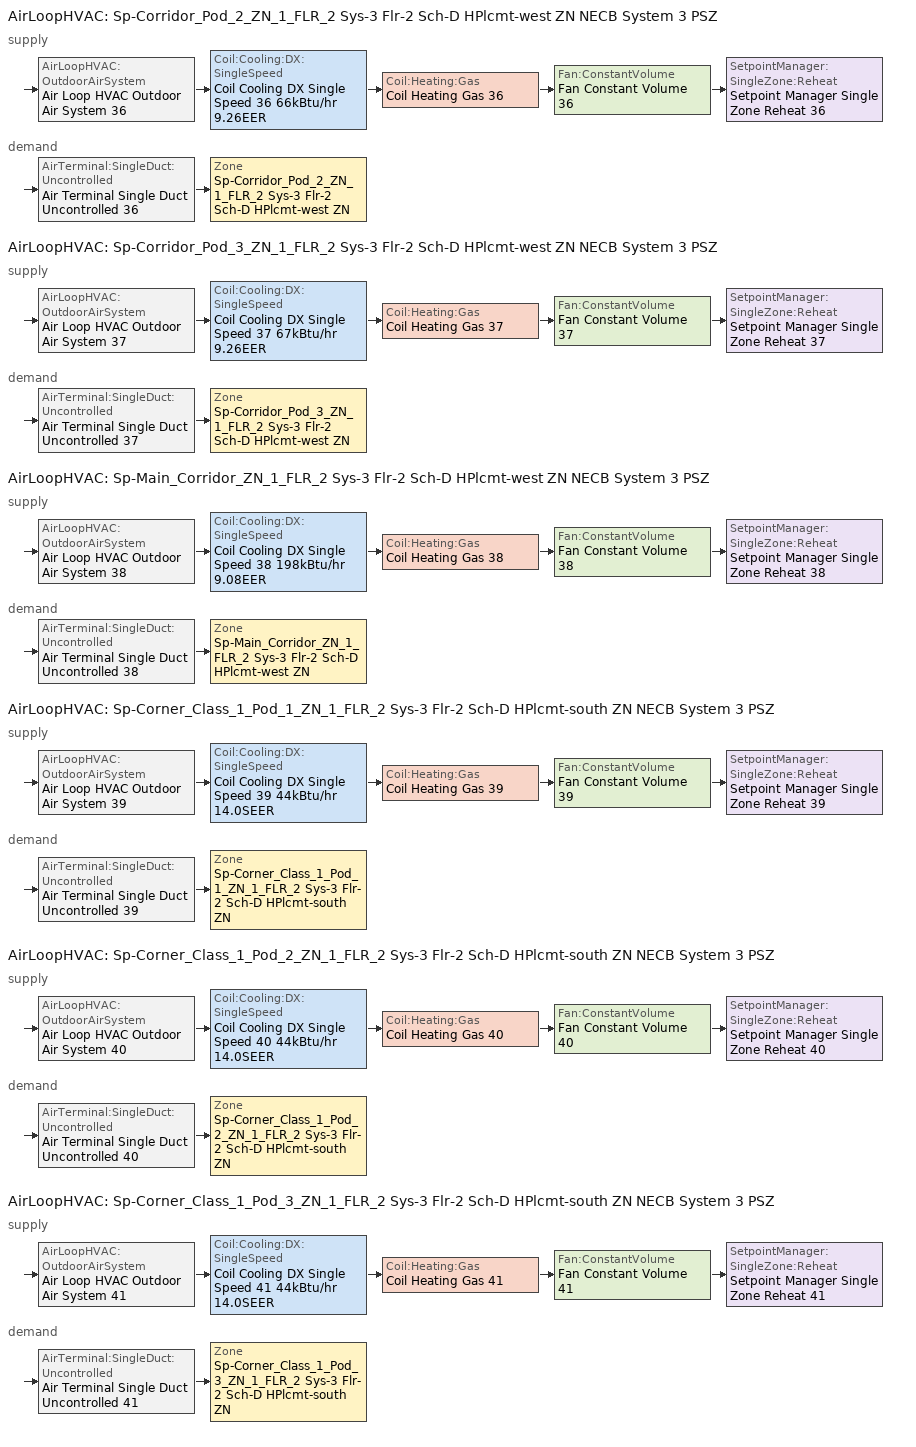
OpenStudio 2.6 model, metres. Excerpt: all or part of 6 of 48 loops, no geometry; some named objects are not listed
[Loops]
AirLoopHVAC 'Sp-Corridor_Pod_2_ZN_1_FLR_2 Sys-3 Flr-2 Sch-D HPlcmt-west ZN NECB System 3 PSZ'
 supply: AirLoopHVAC:OutdoorAirSystem 'Air Loop HVAC Outdoor Air System 36' > Coil:Cooling:DX:SingleSpeed 'Coil Cooling DX Single Speed 36 66kBtu/hr 9.26EER' > Coil:Heating:Gas 'Coil Heating Gas 36' > Fan:ConstantVolume 'Fan Constant Volume 36' > SetpointManager:SingleZone:Reheat 'Setpoint Manager Single Zone Reheat 36'
 demand: AirTerminal:SingleDuct:Uncontrolled 'Air Terminal Single Duct Uncontrolled 36' > Zone 'Sp-Corridor_Pod_2_ZN_1_FLR_2 Sys-3 Flr-2 Sch-D HPlcmt-west ZN'
AirLoopHVAC 'Sp-Corridor_Pod_3_ZN_1_FLR_2 Sys-3 Flr-2 Sch-D HPlcmt-west ZN NECB System 3 PSZ'
 supply: AirLoopHVAC:OutdoorAirSystem 'Air Loop HVAC Outdoor Air System 37' > Coil:Cooling:DX:SingleSpeed 'Coil Cooling DX Single Speed 37 67kBtu/hr 9.26EER' > Coil:Heating:Gas 'Coil Heating Gas 37' > Fan:ConstantVolume 'Fan Constant Volume 37' > SetpointManager:SingleZone:Reheat 'Setpoint Manager Single Zone Reheat 37'
 demand: AirTerminal:SingleDuct:Uncontrolled 'Air Terminal Single Duct Uncontrolled 37' > Zone 'Sp-Corridor_Pod_3_ZN_1_FLR_2 Sys-3 Flr-2 Sch-D HPlcmt-west ZN'
AirLoopHVAC 'Sp-Main_Corridor_ZN_1_FLR_2 Sys-3 Flr-2 Sch-D HPlcmt-west ZN NECB System 3 PSZ'
 supply: AirLoopHVAC:OutdoorAirSystem 'Air Loop HVAC Outdoor Air System 38' > Coil:Cooling:DX:SingleSpeed 'Coil Cooling DX Single Speed 38 198kBtu/hr 9.08EER' > Coil:Heating:Gas 'Coil Heating Gas 38' > Fan:ConstantVolume 'Fan Constant Volume 38' > SetpointManager:SingleZone:Reheat 'Setpoint Manager Single Zone Reheat 38'
 demand: AirTerminal:SingleDuct:Uncontrolled 'Air Terminal Single Duct Uncontrolled 38' > Zone 'Sp-Main_Corridor_ZN_1_FLR_2 Sys-3 Flr-2 Sch-D HPlcmt-west ZN'
AirLoopHVAC 'Sp-Corner_Class_1_Pod_1_ZN_1_FLR_2 Sys-3 Flr-2 Sch-D HPlcmt-south ZN NECB System 3 PSZ'
 supply: AirLoopHVAC:OutdoorAirSystem 'Air Loop HVAC Outdoor Air System 39' > Coil:Cooling:DX:SingleSpeed 'Coil Cooling DX Single Speed 39 44kBtu/hr 14.0SEER' > Coil:Heating:Gas 'Coil Heating Gas 39' > Fan:ConstantVolume 'Fan Constant Volume 39' > SetpointManager:SingleZone:Reheat 'Setpoint Manager Single Zone Reheat 39'
 demand: AirTerminal:SingleDuct:Uncontrolled 'Air Terminal Single Duct Uncontrolled 39' > Zone 'Sp-Corner_Class_1_Pod_1_ZN_1_FLR_2 Sys-3 Flr-2 Sch-D HPlcmt-south ZN'
AirLoopHVAC 'Sp-Corner_Class_1_Pod_2_ZN_1_FLR_2 Sys-3 Flr-2 Sch-D HPlcmt-south ZN NECB System 3 PSZ'
 supply: AirLoopHVAC:OutdoorAirSystem 'Air Loop HVAC Outdoor Air System 40' > Coil:Cooling:DX:SingleSpeed 'Coil Cooling DX Single Speed 40 44kBtu/hr 14.0SEER' > Coil:Heating:Gas 'Coil Heating Gas 40' > Fan:ConstantVolume 'Fan Constant Volume 40' > SetpointManager:SingleZone:Reheat 'Setpoint Manager Single Zone Reheat 40'
 demand: AirTerminal:SingleDuct:Uncontrolled 'Air Terminal Single Duct Uncontrolled 40' > Zone 'Sp-Corner_Class_1_Pod_2_ZN_1_FLR_2 Sys-3 Flr-2 Sch-D HPlcmt-south ZN'
AirLoopHVAC 'Sp-Corner_Class_1_Pod_3_ZN_1_FLR_2 Sys-3 Flr-2 Sch-D HPlcmt-south ZN NECB System 3 PSZ'
 supply: AirLoopHVAC:OutdoorAirSystem 'Air Loop HVAC Outdoor Air System 41' > Coil:Cooling:DX:SingleSpeed 'Coil Cooling DX Single Speed 41 44kBtu/hr 14.0SEER' > Coil:Heating:Gas 'Coil Heating Gas 41' > Fan:ConstantVolume 'Fan Constant Volume 41' > SetpointManager:SingleZone:Reheat 'Setpoint Manager Single Zone Reheat 41'
 demand: AirTerminal:SingleDuct:Uncontrolled 'Air Terminal Single Duct Uncontrolled 41' > Zone 'Sp-Corner_Class_1_Pod_3_ZN_1_FLR_2 Sys-3 Flr-2 Sch-D HPlcmt-south ZN'
[Sizing:Zone] Zone Cooling Design Supply Air Temperature Input Method=SupplyAirTemperature; Zone Cooling Design Supply Air Temperature {C}=13; Zone Cooling Design Supply Air Temperature Difference {deltaC}=11.11; Zone Heating Design Supply Air Temperature Input Method=SupplyAirTemperature; Zone Heating Design Supply Air Temperature {C}=43; Zone Heating Design Supply Air Temperature Difference {deltaC}=11.11; Zone Cooling Design Supply Air Humidity Ratio {kg-H2O/kg-air}=0.0085; Zone Heating Design Supply Air Humidity Ratio {kg-H2O/kg-air}=0.008; Zone Heating Sizing Factor=1.3; Zone Cooling Sizing Factor=1.1; Cooling Design Air Flow Method=DesignDay; Heating Design Air Flow Method=DesignDay; Account for Dedicated Outdoor Air System=No; Dedicated Outdoor Air System Control Strategy=NeutralSupplyAir; Dedicated Outdoor Air Low Setpoint Temperature for Design {C}=autosize; Dedicated Outdoor Air High Setpoint Temperature for Design {C}=autosize
Sp-Corridor_Pod_2_ZN_1_FLR_2 Sys-3 Flr-2 Sch-D HPlcmt-west ZN; Sp-Corridor_Pod_3_ZN_1_FLR_2 Sys-3 Flr-2 Sch-D HPlcmt-west ZN; Sp-Main_Corridor_ZN_1_FLR_2 Sys-3 Flr-2 Sch-D HPlcmt-west ZN; Sp-Corner_Class_1_Pod_1_ZN_1_FLR_2 Sys-3 Flr-2 Sch-D HPlcmt-south ZN; Sp-Corner_Class_1_Pod_2_ZN_1_FLR_2 Sys-3 Flr-2 Sch-D HPlcmt-south ZN; Sp-Corner_Class_1_Pod_3_ZN_1_FLR_2 Sys-3 Flr-2 Sch-D HPlcmt-south ZN
[Zone equipment]
Sp-Corridor_Pod_2_ZN_1_FLR_2 Sys-3 Flr-2 Sch-D HPlcmt-west ZN: Air Terminal Single Duct Uncontrolled 36, Zone HVAC Baseboard Convective Water 36
Sp-Corridor_Pod_3_ZN_1_FLR_2 Sys-3 Flr-2 Sch-D HPlcmt-west ZN: Air Terminal Single Duct Uncontrolled 37, Zone HVAC Baseboard Convective Water 37
Sp-Main_Corridor_ZN_1_FLR_2 Sys-3 Flr-2 Sch-D HPlcmt-west ZN: Air Terminal Single Duct Uncontrolled 38, Zone HVAC Baseboard Convective Water 38
Sp-Corner_Class_1_Pod_1_ZN_1_FLR_2 Sys-3 Flr-2 Sch-D HPlcmt-south ZN: Air Terminal Single Duct Uncontrolled 39, Zone HVAC Baseboard Convective Water 39
Sp-Corner_Class_1_Pod_2_ZN_1_FLR_2 Sys-3 Flr-2 Sch-D HPlcmt-south ZN: Air Terminal Single Duct Uncontrolled 40, Zone HVAC Baseboard Convective Water 40
Sp-Corner_Class_1_Pod_3_ZN_1_FLR_2 Sys-3 Flr-2 Sch-D HPlcmt-south ZN: Air Terminal Single Duct Uncontrolled 41, Zone HVAC Baseboard Convective Water 41
[AirLoopHVAC] Design Supply Air Flow Rate {m3/s}=AutoSize
Name | Availability Schedule
Sp-Corridor_Pod_2_ZN_1_FLR_2 Sys-3 Flr-2 Sch-D HPlcmt-west ZN NECB System 3 PSZ | Sp-Corridor_Pod_2_ZN_1_FLR_2 Sys-3 Flr-2 Sch-D HPlcmt-west ZN NECB System 3 PSZ Occ Sch
Sp-Corridor_Pod_3_ZN_1_FLR_2 Sys-3 Flr-2 Sch-D HPlcmt-west ZN NECB System 3 PSZ | Sp-Corridor_Pod_3_ZN_1_FLR_2 Sys-3 Flr-2 Sch-D HPlcmt-west ZN NECB System 3 PSZ Occ Sch
Sp-Main_Corridor_ZN_1_FLR_2 Sys-3 Flr-2 Sch-D HPlcmt-west ZN NECB System 3 PSZ | Sp-Main_Corridor_ZN_1_FLR_2 Sys-3 Flr-2 Sch-D HPlcmt-west ZN NECB System 3 PSZ Occ Sch
Sp-Corner_Class_1_Pod_1_ZN_1_FLR_2 Sys-3 Flr-2 Sch-D HPlcmt-south ZN NECB System 3 PSZ | Sp-Corner_Class_1_Pod_1_ZN_1_FLR_2 Sys-3 Flr-2 Sch-D HPlcmt-south ZN NECB System 3 PSZ Occ Sch
Sp-Corner_Class_1_Pod_2_ZN_1_FLR_2 Sys-3 Flr-2 Sch-D HPlcmt-south ZN NECB System 3 PSZ | Sp-Corner_Class_1_Pod_2_ZN_1_FLR_2 Sys-3 Flr-2 Sch-D HPlcmt-south ZN NECB System 3 PSZ Occ Sch
Sp-Corner_Class_1_Pod_3_ZN_1_FLR_2 Sys-3 Flr-2 Sch-D HPlcmt-south ZN NECB System 3 PSZ | Sp-Corner_Class_1_Pod_3_ZN_1_FLR_2 Sys-3 Flr-2 Sch-D HPlcmt-south ZN NECB System 3 PSZ Occ Sch
[Sizing:System] Type of Load to Size On=Sensible; Design Outdoor Air Flow Rate {m3/s}=Autosize; Minimum System Air Flow Ratio=1; Preheat Design Temperature {C}=7; Preheat Design Humidity Ratio {kg-H2O/kg-Air}=0.008; Precool Design Temperature {C}=13; Precool Design Humidity Ratio {kg-H2O/kg-Air}=0.008; Central Cooling Design Supply Air Temperature {C}=13; Central Heating Design Supply Air Temperature {C}=43; Sizing Option=NonCoincident; 100% Outdoor Air in Cooling=No; 100% Outdoor Air in Heating=No; Central Cooling Design Supply Air Humidity Ratio {kg-H2O/kg-Air}=0.0085; Central Heating Design Supply Air Humidity Ratio {kg-H2O/kg-Air}=0.008; Cooling Design Air Flow Method=DesignDay; Cooling Design Air Flow Rate {m3/s}=0; Heating Design Air Flow Method=DesignDay; Heating Design Air Flow Rate {m3/s}=0; System Outdoor Air Method=ZoneSum; Zone Maximum Outdoor Air Fraction=1; Cooling Supply Air Flow Rate Per Floor Area {m3/s-m2}=0.00996765; Cooling Fraction of Autosized Cooling Supply Air Flow Rate=1; Cooling Supply Air Flow Rate Per Unit Cooling Capacity {m3/s-W}=3.94755e-05; Heating Supply Air Flow Rate Per Floor Area {m3/s-m2}=0.00996765; Heating Fraction of Autosized Heating Supply Air Flow Rate=1; Heating Fraction of Autosized Cooling Supply Air Flow Rate=1; Heating Supply Air Flow Rate Per Unit Heating Capacity {m3/s-W}=3.15882e-05; Cooling Design Capacity Method=CoolingDesignCapacity; Cooling Design Capacity {W}=autosize; Cooling Design Capacity Per Floor Area {W/m2}=234.7; Fraction of Autosized Cooling Design Capacity=1; Heating Design Capacity Method=HeatingDesignCapacity; Heating Design Capacity {W}=autosize; Heating Design Capacity Per Floor Area {W/m2}=157; Fraction of Autosized Heating Design Capacity=1; Central Cooling Capacity Control Method=OnOff
Sp-Corridor_Pod_2_ZN_1_FLR_2 Sys-3 Flr-2 Sch-D HPlcmt-west ZN NECB System 3 PSZ; Sp-Corridor_Pod_3_ZN_1_FLR_2 Sys-3 Flr-2 Sch-D HPlcmt-west ZN NECB System 3 PSZ; Sp-Main_Corridor_ZN_1_FLR_2 Sys-3 Flr-2 Sch-D HPlcmt-west ZN NECB System 3 PSZ; Sp-Corner_Class_1_Pod_1_ZN_1_FLR_2 Sys-3 Flr-2 Sch-D HPlcmt-south ZN NECB System 3 PSZ; Sp-Corner_Class_1_Pod_2_ZN_1_FLR_2 Sys-3 Flr-2 Sch-D HPlcmt-south ZN NECB System 3 PSZ; Sp-Corner_Class_1_Pod_3_ZN_1_FLR_2 Sys-3 Flr-2 Sch-D HPlcmt-south ZN NECB System 3 PSZ
[Fan:ConstantVolume] Availability Schedule=Always On Discrete; Fan Efficiency=0.39975; Pressure Rise {Pa}=640; Maximum Flow Rate {m3/s}=AutoSize; Motor Efficiency=0.615
Fan Constant Volume 36; Fan Constant Volume 37; Fan Constant Volume 38; Fan Constant Volume 39; Fan Constant Volume 40; Fan Constant Volume 41
[Coil:Heating:Gas] Availability Schedule=Always On Discrete; Nominal Capacity {W}=AutoSize; Parasitic Electric Load {W}=0; Part Load Fraction Correlation Curve=FURNACE-EFFPLR-NECB2011; Parasitic Gas Load {W}=0
Name | Gas Burner Efficiency
Coil Heating Gas 36; Coil Heating Gas 37; Coil Heating Gas 39; Coil Heating Gas 40; Coil Heating Gas 41 | 0.924
Coil Heating Gas 38 | 0.81
[Coil:Cooling:DX:SingleSpeed] Availability Schedule=Always On Discrete; Rated Total Cooling Capacity {W}=autosize; Rated Sensible Heat Ratio=autosize; Rated Air Flow Rate {m3/s}=autosize; Rated Evaporator Fan Power Per Volume Flow Rate {W/(m3/s)}=773.3; Total Cooling Capacity Function of Temperature Curve=DXCOOL-NECB2011-REF-CAPFT; Total Cooling Capacity Function of Flow Fraction Curve=DXCOOL-NECB2011-REF-CAPFFLOW; Energy Input Ratio Function of Temperature Curve=DXCOOL-NECB2011-REF-COOLEIRFT; Energy Input Ratio Function of Flow Fraction Curve=DXCOOL-NECB2011-REF-COOLEIRFFLOW; Part Load Fraction Correlation Curve=DXCOOL-NECB2011-REF-COOLPLFFPLR; Condenser Type=AirCooled; Evaporative Condenser Effectiveness=0; Evaporative Condenser Air Flow Rate {m3/s}=Autosize; Evaporative Condenser Pump Rated Power Consumption {W}=Autosize; Crankcase Heater Capacity {W}=0; Maximum Outdoor Dry-Bulb Temperature for Crankcase Heater Operation {C}=0; Basin Heater Capacity {W/K}=0; Basin Heater Setpoint Temperature {C}=10
Name | Rated COP {W/W}
Coil Cooling DX Single Speed 36 66kBtu/hr 9.26EER | 3.17807
Coil Cooling DX Single Speed 37 67kBtu/hr 9.26EER | 3.17838
Coil Cooling DX Single Speed 38 198kBtu/hr 9.08EER | 3.20964
Coil Cooling DX Single Speed 39 44kBtu/hr 14.0SEER; Coil Cooling DX Single Speed 40 44kBtu/hr 14.0SEER; Coil Cooling DX Single Speed 41 44kBtu/hr 14.0SEER | 3.8248
[Controller:OutdoorAir] Minimum Outdoor Air Flow Rate {m3/s}=autosize; Maximum Outdoor Air Flow Rate {m3/s}=Autosize; Economizer Control Action Type=ModulateFlow; Lockout Type=NoLockout; Minimum Limit Type=FixedMinimum; High Humidity Control=No; Heat Recovery Bypass Control Type=BypassWhenWithinEconomizerLimits
Name | Economizer Control Type | Economizer Maximum Limit Dry-Bulb Temperature {C} | Economizer Maximum Limit Enthalpy {J/kg} | Economizer Minimum Limit Dry-Bulb Temperature {C} | Minimum Outdoor Air Schedule | Controller Mechanical Ventilation
Controller Outdoor Air 36 | NoEconomizer | 28 | 64000 | -100 | Sp-Corridor_Pod_2_ZN_1_FLR_2 Sys-3 Flr-2 Sch-D HPlcmt-west ZN NECB System 3 PSZ Occ Sch | Controller Mechanical Ventilation 36
Controller Outdoor Air 37 | NoEconomizer | 28 | 64000 | -100 | Sp-Corridor_Pod_3_ZN_1_FLR_2 Sys-3 Flr-2 Sch-D HPlcmt-west ZN NECB System 3 PSZ Occ Sch | Controller Mechanical Ventilation 37
Controller Outdoor Air 38 | DifferentialEnthalpy |  |  |  | Sp-Main_Corridor_ZN_1_FLR_2 Sys-3 Flr-2 Sch-D HPlcmt-west ZN NECB System 3 PSZ Occ Sch | Controller Mechanical Ventilation 38
Controller Outdoor Air 39 | NoEconomizer | 28 | 64000 | -100 | Sp-Corner_Class_1_Pod_1_ZN_1_FLR_2 Sys-3 Flr-2 Sch-D HPlcmt-south ZN NECB System 3 PSZ Occ Sch | Controller Mechanical Ventilation 39
Controller Outdoor Air 40 | NoEconomizer | 28 | 64000 | -100 | Sp-Corner_Class_1_Pod_2_ZN_1_FLR_2 Sys-3 Flr-2 Sch-D HPlcmt-south ZN NECB System 3 PSZ Occ Sch | Controller Mechanical Ventilation 40
Controller Outdoor Air 41 | NoEconomizer | 28 | 64000 | -100 | Sp-Corner_Class_1_Pod_3_ZN_1_FLR_2 Sys-3 Flr-2 Sch-D HPlcmt-south ZN NECB System 3 PSZ Occ Sch | Controller Mechanical Ventilation 41
[Controller:MechanicalVentilation] Availability Schedule=Always On Discrete; System Outdoor Air Method=ZoneSum
Controller Mechanical Ventilation 36; Controller Mechanical Ventilation 37; Controller Mechanical Ventilation 38; Controller Mechanical Ventilation 39; Controller Mechanical Ventilation 40; Controller Mechanical Ventilation 41
[AirLoopHVAC:OutdoorAirSystem]
Name | Controller
Air Loop HVAC Outdoor Air System 36 | Controller Outdoor Air 36
Air Loop HVAC Outdoor Air System 37 | Controller Outdoor Air 37
Air Loop HVAC Outdoor Air System 38 | Controller Outdoor Air 38
Air Loop HVAC Outdoor Air System 39 | Controller Outdoor Air 39
Air Loop HVAC Outdoor Air System 40 | Controller Outdoor Air 40
Air Loop HVAC Outdoor Air System 41 | Controller Outdoor Air 41
[SetpointManager:SingleZone:Reheat] Minimum Supply Air Temperature {C}=13; Maximum Supply Air Temperature {C}=43
Name | Control Zone
Setpoint Manager Single Zone Reheat 36 | Sp-Corridor_Pod_2_ZN_1_FLR_2 Sys-3 Flr-2 Sch-D HPlcmt-west ZN
Setpoint Manager Single Zone Reheat 37 | Sp-Corridor_Pod_3_ZN_1_FLR_2 Sys-3 Flr-2 Sch-D HPlcmt-west ZN
Setpoint Manager Single Zone Reheat 38 | Sp-Main_Corridor_ZN_1_FLR_2 Sys-3 Flr-2 Sch-D HPlcmt-west ZN
Setpoint Manager Single Zone Reheat 39 | Sp-Corner_Class_1_Pod_1_ZN_1_FLR_2 Sys-3 Flr-2 Sch-D HPlcmt-south ZN
Setpoint Manager Single Zone Reheat 40 | Sp-Corner_Class_1_Pod_2_ZN_1_FLR_2 Sys-3 Flr-2 Sch-D HPlcmt-south ZN
Setpoint Manager Single Zone Reheat 41 | Sp-Corner_Class_1_Pod_3_ZN_1_FLR_2 Sys-3 Flr-2 Sch-D HPlcmt-south ZN
[AirTerminal:SingleDuct:Uncontrolled] Availability Schedule=Always On Discrete; Maximum Air Flow Rate {m3/s}=AutoSize
Air Terminal Single Duct Uncontrolled 36; Air Terminal Single Duct Uncontrolled 37; Air Terminal Single Duct Uncontrolled 38; Air Terminal Single Duct Uncontrolled 39; Air Terminal Single Duct Uncontrolled 40; Air Terminal Single Duct Uncontrolled 41
[Schedule:Ruleset]
Name | Default Day Schedule | Summer Design Day Schedule | Winter Design Day Schedule
Sp-Corner_Class_1_Pod_1_ZN_1_FLR_2 Sys-3 Flr-2 Sch-D HPlcmt-south ZN NECB System 3 PSZ Occ Sch | Sp-Corner_Class_1_Pod_1_ZN_1_FLR_2 Sys-3 Flr-2 Sch-D HPlcmt-south ZN NECB System 3 PSZ Occ Sch Default | Sp-Corner_Class_1_Pod_1_ZN_1_FLR_2 Sys-3 Flr-2 Sch-D HPlcmt-south ZN NECB System 3 PSZ Occ Sch Summer Design Day | Sp-Corner_Class_1_Pod_1_ZN_1_FLR_2 Sys-3 Flr-2 Sch-D HPlcmt-south ZN NECB System 3 PSZ Occ Sch Winter Design Day
Sp-Corner_Class_1_Pod_2_ZN_1_FLR_2 Sys-3 Flr-2 Sch-D HPlcmt-south ZN NECB System 3 PSZ Occ Sch | Sp-Corner_Class_1_Pod_2_ZN_1_FLR_2 Sys-3 Flr-2 Sch-D HPlcmt-south ZN NECB System 3 PSZ Occ Sch Default | Sp-Corner_Class_1_Pod_2_ZN_1_FLR_2 Sys-3 Flr-2 Sch-D HPlcmt-south ZN NECB System 3 PSZ Occ Sch Summer Design Day | Sp-Corner_Class_1_Pod_2_ZN_1_FLR_2 Sys-3 Flr-2 Sch-D HPlcmt-south ZN NECB System 3 PSZ Occ Sch Winter Design Day
Sp-Corner_Class_1_Pod_3_ZN_1_FLR_2 Sys-3 Flr-2 Sch-D HPlcmt-south ZN NECB System 3 PSZ Occ Sch | Sp-Corner_Class_1_Pod_3_ZN_1_FLR_2 Sys-3 Flr-2 Sch-D HPlcmt-south ZN NECB System 3 PSZ Occ Sch Default | Sp-Corner_Class_1_Pod_3_ZN_1_FLR_2 Sys-3 Flr-2 Sch-D HPlcmt-south ZN NECB System 3 PSZ Occ Sch Summer Design Day | Sp-Corner_Class_1_Pod_3_ZN_1_FLR_2 Sys-3 Flr-2 Sch-D HPlcmt-south ZN NECB System 3 PSZ Occ Sch Winter Design Day
Sp-Corridor_Pod_2_ZN_1_FLR_2 Sys-3 Flr-2 Sch-D HPlcmt-west ZN NECB System 3 PSZ Occ Sch | Sp-Corridor_Pod_2_ZN_1_FLR_2 Sys-3 Flr-2 Sch-D HPlcmt-west ZN NECB System 3 PSZ Occ Sch Default | Sp-Corridor_Pod_2_ZN_1_FLR_2 Sys-3 Flr-2 Sch-D HPlcmt-west ZN NECB System 3 PSZ Occ Sch Summer Design Day | Sp-Corridor_Pod_2_ZN_1_FLR_2 Sys-3 Flr-2 Sch-D HPlcmt-west ZN NECB System 3 PSZ Occ Sch Winter Design Day
Sp-Corridor_Pod_3_ZN_1_FLR_2 Sys-3 Flr-2 Sch-D HPlcmt-west ZN NECB System 3 PSZ Occ Sch | Sp-Corridor_Pod_3_ZN_1_FLR_2 Sys-3 Flr-2 Sch-D HPlcmt-west ZN NECB System 3 PSZ Occ Sch Default | Sp-Corridor_Pod_3_ZN_1_FLR_2 Sys-3 Flr-2 Sch-D HPlcmt-west ZN NECB System 3 PSZ Occ Sch Summer Design Day | Sp-Corridor_Pod_3_ZN_1_FLR_2 Sys-3 Flr-2 Sch-D HPlcmt-west ZN NECB System 3 PSZ Occ Sch Winter Design Day
Sp-Main_Corridor_ZN_1_FLR_2 Sys-3 Flr-2 Sch-D HPlcmt-west ZN NECB System 3 PSZ Occ Sch | Sp-Main_Corridor_ZN_1_FLR_2 Sys-3 Flr-2 Sch-D HPlcmt-west ZN NECB System 3 PSZ Occ Sch Default | Sp-Main_Corridor_ZN_1_FLR_2 Sys-3 Flr-2 Sch-D HPlcmt-west ZN NECB System 3 PSZ Occ Sch Summer Design Day | Sp-Main_Corridor_ZN_1_FLR_2 Sys-3 Flr-2 Sch-D HPlcmt-west ZN NECB System 3 PSZ Occ Sch Winter Design Day
[Schedule:Day]
Sp-Corner_Class_1_Pod_1_ZN_1_FLR_2 Sys-3 Flr-2 Sch-D HPlcmt-south ZN NECB System 3 PSZ Occ Sch Default; Sp-Corner_Class_1_Pod_1_ZN_1_FLR_2 Sys-3 Flr-2 Sch-D HPlcmt-south ZN NECB System 3 PSZ Occ Sch Winter Design Day; Sp-Corner_Class_1_Pod_1_ZN_1_FLR_2 Sys-3 Flr-2 Sch-D HPlcmt-south ZN NECB System 3 PSZ Occ Sch Summer Design Day; Sp-Corner_Class_1_Pod_2_ZN_1_FLR_2 Sys-3 Flr-2 Sch-D HPlcmt-south ZN NECB System 3 PSZ Occ Sch Default; Sp-Corner_Class_1_Pod_2_ZN_1_FLR_2 Sys-3 Flr-2 Sch-D HPlcmt-south ZN NECB System 3 PSZ Occ Sch Winter Design Day; Sp-Corner_Class_1_Pod_2_ZN_1_FLR_2 Sys-3 Flr-2 Sch-D HPlcmt-south ZN NECB System 3 PSZ Occ Sch Summer Design Day; Sp-Corner_Class_1_Pod_3_ZN_1_FLR_2 Sys-3 Flr-2 Sch-D HPlcmt-south ZN NECB System 3 PSZ Occ Sch Default; Sp-Corner_Class_1_Pod_3_ZN_1_FLR_2 Sys-3 Flr-2 Sch-D HPlcmt-south ZN NECB System 3 PSZ Occ Sch Winter Design Day; Sp-Corner_Class_1_Pod_3_ZN_1_FLR_2 Sys-3 Flr-2 Sch-D HPlcmt-south ZN NECB System 3 PSZ Occ Sch Summer Design Day; Sp-Corridor_Pod_2_ZN_1_FLR_2 Sys-3 Flr-2 Sch-D HPlcmt-west ZN NECB System 3 PSZ Occ Sch Default; Sp-Corridor_Pod_2_ZN_1_FLR_2 Sys-3 Flr-2 Sch-D HPlcmt-west ZN NECB System 3 PSZ Occ Sch Winter Design Day; Sp-Corridor_Pod_2_ZN_1_FLR_2 Sys-3 Flr-2 Sch-D HPlcmt-west ZN NECB System 3 PSZ Occ Sch Summer Design Day; Sp-Corridor_Pod_3_ZN_1_FLR_2 Sys-3 Flr-2 Sch-D HPlcmt-west ZN NECB System 3 PSZ Occ Sch Default; Sp-Corridor_Pod_3_ZN_1_FLR_2 Sys-3 Flr-2 Sch-D HPlcmt-west ZN NECB System 3 PSZ Occ Sch Winter Design Day; Sp-Corridor_Pod_3_ZN_1_FLR_2 Sys-3 Flr-2 Sch-D HPlcmt-west ZN NECB System 3 PSZ Occ Sch Summer Design Day; Sp-Main_Corridor_ZN_1_FLR_2 Sys-3 Flr-2 Sch-D HPlcmt-west ZN NECB System 3 PSZ Occ Sch Default; Sp-Main_Corridor_ZN_1_FLR_2 Sys-3 Flr-2 Sch-D HPlcmt-west ZN NECB System 3 PSZ Occ Sch Winter Design Day; Sp-Main_Corridor_ZN_1_FLR_2 Sys-3 Flr-2 Sch-D HPlcmt-west ZN NECB System 3 PSZ Occ Sch Summer Design Day: 24, 0, 1
Sp-Corner_Class_1_Pod_1_ZN_1_FLR_2 Sys-3 Flr-2 Sch-D HPlcmt-south ZN NECB System 3 PSZ Occ Sch Monday; Sp-Corner_Class_1_Pod_1_ZN_1_FLR_2 Sys-3 Flr-2 Sch-D HPlcmt-south ZN NECB System 3 PSZ Occ Sch Tuesday; Sp-Corner_Class_1_Pod_1_ZN_1_FLR_2 Sys-3 Flr-2 Sch-D HPlcmt-south ZN NECB System 3 PSZ Occ Sch Wednesday; Sp-Corner_Class_1_Pod_1_ZN_1_FLR_2 Sys-3 Flr-2 Sch-D HPlcmt-south ZN NECB System 3 PSZ Occ Sch Thursday; Sp-Corner_Class_1_Pod_1_ZN_1_FLR_2 Sys-3 Flr-2 Sch-D HPlcmt-south ZN NECB System 3 PSZ Occ Sch Friday; Sp-Corner_Class_1_Pod_2_ZN_1_FLR_2 Sys-3 Flr-2 Sch-D HPlcmt-south ZN NECB System 3 PSZ Occ Sch Monday; Sp-Corner_Class_1_Pod_2_ZN_1_FLR_2 Sys-3 Flr-2 Sch-D HPlcmt-south ZN NECB System 3 PSZ Occ Sch Tuesday; Sp-Corner_Class_1_Pod_2_ZN_1_FLR_2 Sys-3 Flr-2 Sch-D HPlcmt-south ZN NECB System 3 PSZ Occ Sch Wednesday; Sp-Corner_Class_1_Pod_2_ZN_1_FLR_2 Sys-3 Flr-2 Sch-D HPlcmt-south ZN NECB System 3 PSZ Occ Sch Thursday; Sp-Corner_Class_1_Pod_2_ZN_1_FLR_2 Sys-3 Flr-2 Sch-D HPlcmt-south ZN NECB System 3 PSZ Occ Sch Friday; Sp-Corner_Class_1_Pod_3_ZN_1_FLR_2 Sys-3 Flr-2 Sch-D HPlcmt-south ZN NECB System 3 PSZ Occ Sch Monday; Sp-Corner_Class_1_Pod_3_ZN_1_FLR_2 Sys-3 Flr-2 Sch-D HPlcmt-south ZN NECB System 3 PSZ Occ Sch Tuesday; Sp-Corner_Class_1_Pod_3_ZN_1_FLR_2 Sys-3 Flr-2 Sch-D HPlcmt-south ZN NECB System 3 PSZ Occ Sch Wednesday; Sp-Corner_Class_1_Pod_3_ZN_1_FLR_2 Sys-3 Flr-2 Sch-D HPlcmt-south ZN NECB System 3 PSZ Occ Sch Thursday; Sp-Corner_Class_1_Pod_3_ZN_1_FLR_2 Sys-3 Flr-2 Sch-D HPlcmt-south ZN NECB System 3 PSZ Occ Sch Friday; Sp-Corridor_Pod_2_ZN_1_FLR_2 Sys-3 Flr-2 Sch-D HPlcmt-west ZN NECB System 3 PSZ Occ Sch Monday; Sp-Corridor_Pod_2_ZN_1_FLR_2 Sys-3 Flr-2 Sch-D HPlcmt-west ZN NECB System 3 PSZ Occ Sch Tuesday; Sp-Corridor_Pod_2_ZN_1_FLR_2 Sys-3 Flr-2 Sch-D HPlcmt-west ZN NECB System 3 PSZ Occ Sch Wednesday; Sp-Corridor_Pod_2_ZN_1_FLR_2 Sys-3 Flr-2 Sch-D HPlcmt-west ZN NECB System 3 PSZ Occ Sch Thursday; Sp-Corridor_Pod_2_ZN_1_FLR_2 Sys-3 Flr-2 Sch-D HPlcmt-west ZN NECB System 3 PSZ Occ Sch Friday; Sp-Corridor_Pod_3_ZN_1_FLR_2 Sys-3 Flr-2 Sch-D HPlcmt-west ZN NECB System 3 PSZ Occ Sch Monday; Sp-Corridor_Pod_3_ZN_1_FLR_2 Sys-3 Flr-2 Sch-D HPlcmt-west ZN NECB System 3 PSZ Occ Sch Tuesday; Sp-Corridor_Pod_3_ZN_1_FLR_2 Sys-3 Flr-2 Sch-D HPlcmt-west ZN NECB System 3 PSZ Occ Sch Wednesday; Sp-Corridor_Pod_3_ZN_1_FLR_2 Sys-3 Flr-2 Sch-D HPlcmt-west ZN NECB System 3 PSZ Occ Sch Thursday; Sp-Corridor_Pod_3_ZN_1_FLR_2 Sys-3 Flr-2 Sch-D HPlcmt-west ZN NECB System 3 PSZ Occ Sch Friday; Sp-Main_Corridor_ZN_1_FLR_2 Sys-3 Flr-2 Sch-D HPlcmt-west ZN NECB System 3 PSZ Occ Sch Monday; Sp-Main_Corridor_ZN_1_FLR_2 Sys-3 Flr-2 Sch-D HPlcmt-west ZN NECB System 3 PSZ Occ Sch Tuesday; Sp-Main_Corridor_ZN_1_FLR_2 Sys-3 Flr-2 Sch-D HPlcmt-west ZN NECB System 3 PSZ Occ Sch Wednesday; Sp-Main_Corridor_ZN_1_FLR_2 Sys-3 Flr-2 Sch-D HPlcmt-west ZN NECB System 3 PSZ Occ Sch Thursday; Sp-Main_Corridor_ZN_1_FLR_2 Sys-3 Flr-2 Sch-D HPlcmt-west ZN NECB System 3 PSZ Occ Sch Friday: 9, 0, 0, 18, 0, 1, 19, 0, 0, 22, 0, 1, 24, 0, 0
Sp-Corner_Class_1_Pod_1_ZN_1_FLR_2 Sys-3 Flr-2 Sch-D HPlcmt-south ZN NECB System 3 PSZ Occ Sch Saturday; Sp-Corner_Class_1_Pod_1_ZN_1_FLR_2 Sys-3 Flr-2 Sch-D HPlcmt-south ZN NECB System 3 PSZ Occ Sch Sunday; Sp-Corner_Class_1_Pod_2_ZN_1_FLR_2 Sys-3 Flr-2 Sch-D HPlcmt-south ZN NECB System 3 PSZ Occ Sch Saturday; Sp-Corner_Class_1_Pod_2_ZN_1_FLR_2 Sys-3 Flr-2 Sch-D HPlcmt-south ZN NECB System 3 PSZ Occ Sch Sunday; Sp-Corner_Class_1_Pod_3_ZN_1_FLR_2 Sys-3 Flr-2 Sch-D HPlcmt-south ZN NECB System 3 PSZ Occ Sch Saturday; Sp-Corner_Class_1_Pod_3_ZN_1_FLR_2 Sys-3 Flr-2 Sch-D HPlcmt-south ZN NECB System 3 PSZ Occ Sch Sunday; Sp-Corridor_Pod_2_ZN_1_FLR_2 Sys-3 Flr-2 Sch-D HPlcmt-west ZN NECB System 3 PSZ Occ Sch Saturday; Sp-Corridor_Pod_2_ZN_1_FLR_2 Sys-3 Flr-2 Sch-D HPlcmt-west ZN NECB System 3 PSZ Occ Sch Sunday; Sp-Corridor_Pod_3_ZN_1_FLR_2 Sys-3 Flr-2 Sch-D HPlcmt-west ZN NECB System 3 PSZ Occ Sch Saturday; Sp-Corridor_Pod_3_ZN_1_FLR_2 Sys-3 Flr-2 Sch-D HPlcmt-west ZN NECB System 3 PSZ Occ Sch Sunday; Sp-Main_Corridor_ZN_1_FLR_2 Sys-3 Flr-2 Sch-D HPlcmt-west ZN NECB System 3 PSZ Occ Sch Saturday; Sp-Main_Corridor_ZN_1_FLR_2 Sys-3 Flr-2 Sch-D HPlcmt-west ZN NECB System 3 PSZ Occ Sch Sunday: 24, 0, 0
[Schedule:Rule] Date Specification Type=DateRange; Start Month=1; Start Day=1; End Month=12
Name | Schedule Ruleset | Rule Order | Day Schedule | Apply Monday | End Day | Apply Tuesday | Apply Wednesday | Apply Thursday | Apply Friday | Apply Saturday | Apply Sunday
Sp-Corner_Class_1_Pod_1_ZN_1_FLR_2 Sys-3 Flr-2 Sch-D HPlcmt-south ZN NECB System 3 PSZ Occ Sch Monday Rule | Sp-Corner_Class_1_Pod_1_ZN_1_FLR_2 Sys-3 Flr-2 Sch-D HPlcmt-south ZN NECB System 3 PSZ Occ Sch | 6 | Sp-Corner_Class_1_Pod_1_ZN_1_FLR_2 Sys-3 Flr-2 Sch-D HPlcmt-south ZN NECB System 3 PSZ Occ Sch Monday | Yes | 25
Sp-Corner_Class_1_Pod_1_ZN_1_FLR_2 Sys-3 Flr-2 Sch-D HPlcmt-south ZN NECB System 3 PSZ Occ Sch Tuesday Rule | Sp-Corner_Class_1_Pod_1_ZN_1_FLR_2 Sys-3 Flr-2 Sch-D HPlcmt-south ZN NECB System 3 PSZ Occ Sch | 5 | Sp-Corner_Class_1_Pod_1_ZN_1_FLR_2 Sys-3 Flr-2 Sch-D HPlcmt-south ZN NECB System 3 PSZ Occ Sch Tuesday |  | 26 | Yes
Sp-Corner_Class_1_Pod_1_ZN_1_FLR_2 Sys-3 Flr-2 Sch-D HPlcmt-south ZN NECB System 3 PSZ Occ Sch Wednesday Rule | Sp-Corner_Class_1_Pod_1_ZN_1_FLR_2 Sys-3 Flr-2 Sch-D HPlcmt-south ZN NECB System 3 PSZ Occ Sch | 4 | Sp-Corner_Class_1_Pod_1_ZN_1_FLR_2 Sys-3 Flr-2 Sch-D HPlcmt-south ZN NECB System 3 PSZ Occ Sch Wednesday |  | 27 |  | Yes
Sp-Corner_Class_1_Pod_1_ZN_1_FLR_2 Sys-3 Flr-2 Sch-D HPlcmt-south ZN NECB System 3 PSZ Occ Sch Thursday Rule | Sp-Corner_Class_1_Pod_1_ZN_1_FLR_2 Sys-3 Flr-2 Sch-D HPlcmt-south ZN NECB System 3 PSZ Occ Sch | 3 | Sp-Corner_Class_1_Pod_1_ZN_1_FLR_2 Sys-3 Flr-2 Sch-D HPlcmt-south ZN NECB System 3 PSZ Occ Sch Thursday |  | 28 |  |  | Yes
Sp-Corner_Class_1_Pod_1_ZN_1_FLR_2 Sys-3 Flr-2 Sch-D HPlcmt-south ZN NECB System 3 PSZ Occ Sch Friday Rule | Sp-Corner_Class_1_Pod_1_ZN_1_FLR_2 Sys-3 Flr-2 Sch-D HPlcmt-south ZN NECB System 3 PSZ Occ Sch | 2 | Sp-Corner_Class_1_Pod_1_ZN_1_FLR_2 Sys-3 Flr-2 Sch-D HPlcmt-south ZN NECB System 3 PSZ Occ Sch Friday |  | 29 |  |  |  | Yes
Sp-Corner_Class_1_Pod_1_ZN_1_FLR_2 Sys-3 Flr-2 Sch-D HPlcmt-south ZN NECB System 3 PSZ Occ Sch Saturday Rule | Sp-Corner_Class_1_Pod_1_ZN_1_FLR_2 Sys-3 Flr-2 Sch-D HPlcmt-south ZN NECB System 3 PSZ Occ Sch | 1 | Sp-Corner_Class_1_Pod_1_ZN_1_FLR_2 Sys-3 Flr-2 Sch-D HPlcmt-south ZN NECB System 3 PSZ Occ Sch Saturday |  | 30 |  |  |  |  | Yes
Sp-Corner_Class_1_Pod_1_ZN_1_FLR_2 Sys-3 Flr-2 Sch-D HPlcmt-south ZN NECB System 3 PSZ Occ Sch Sunday Rule | Sp-Corner_Class_1_Pod_1_ZN_1_FLR_2 Sys-3 Flr-2 Sch-D HPlcmt-south ZN NECB System 3 PSZ Occ Sch | 0 | Sp-Corner_Class_1_Pod_1_ZN_1_FLR_2 Sys-3 Flr-2 Sch-D HPlcmt-south ZN NECB System 3 PSZ Occ Sch Sunday |  | 31 |  |  |  |  |  | Yes
Sp-Corner_Class_1_Pod_2_ZN_1_FLR_2 Sys-3 Flr-2 Sch-D HPlcmt-south ZN NECB System 3 PSZ Occ Sch Monday Rule | Sp-Corner_Class_1_Pod_2_ZN_1_FLR_2 Sys-3 Flr-2 Sch-D HPlcmt-south ZN NECB System 3 PSZ Occ Sch | 6 | Sp-Corner_Class_1_Pod_2_ZN_1_FLR_2 Sys-3 Flr-2 Sch-D HPlcmt-south ZN NECB System 3 PSZ Occ Sch Monday | Yes | 25
Sp-Corner_Class_1_Pod_2_ZN_1_FLR_2 Sys-3 Flr-2 Sch-D HPlcmt-south ZN NECB System 3 PSZ Occ Sch Tuesday Rule | Sp-Corner_Class_1_Pod_2_ZN_1_FLR_2 Sys-3 Flr-2 Sch-D HPlcmt-south ZN NECB System 3 PSZ Occ Sch | 5 | Sp-Corner_Class_1_Pod_2_ZN_1_FLR_2 Sys-3 Flr-2 Sch-D HPlcmt-south ZN NECB System 3 PSZ Occ Sch Tuesday |  | 26 | Yes
Sp-Corner_Class_1_Pod_2_ZN_1_FLR_2 Sys-3 Flr-2 Sch-D HPlcmt-south ZN NECB System 3 PSZ Occ Sch Wednesday Rule | Sp-Corner_Class_1_Pod_2_ZN_1_FLR_2 Sys-3 Flr-2 Sch-D HPlcmt-south ZN NECB System 3 PSZ Occ Sch | 4 | Sp-Corner_Class_1_Pod_2_ZN_1_FLR_2 Sys-3 Flr-2 Sch-D HPlcmt-south ZN NECB System 3 PSZ Occ Sch Wednesday |  | 27 |  | Yes
Sp-Corner_Class_1_Pod_2_ZN_1_FLR_2 Sys-3 Flr-2 Sch-D HPlcmt-south ZN NECB System 3 PSZ Occ Sch Thursday Rule | Sp-Corner_Class_1_Pod_2_ZN_1_FLR_2 Sys-3 Flr-2 Sch-D HPlcmt-south ZN NECB System 3 PSZ Occ Sch | 3 | Sp-Corner_Class_1_Pod_2_ZN_1_FLR_2 Sys-3 Flr-2 Sch-D HPlcmt-south ZN NECB System 3 PSZ Occ Sch Thursday |  | 28 |  |  | Yes
Sp-Corner_Class_1_Pod_2_ZN_1_FLR_2 Sys-3 Flr-2 Sch-D HPlcmt-south ZN NECB System 3 PSZ Occ Sch Friday Rule | Sp-Corner_Class_1_Pod_2_ZN_1_FLR_2 Sys-3 Flr-2 Sch-D HPlcmt-south ZN NECB System 3 PSZ Occ Sch | 2 | Sp-Corner_Class_1_Pod_2_ZN_1_FLR_2 Sys-3 Flr-2 Sch-D HPlcmt-south ZN NECB System 3 PSZ Occ Sch Friday |  | 29 |  |  |  | Yes
Sp-Corner_Class_1_Pod_2_ZN_1_FLR_2 Sys-3 Flr-2 Sch-D HPlcmt-south ZN NECB System 3 PSZ Occ Sch Saturday Rule | Sp-Corner_Class_1_Pod_2_ZN_1_FLR_2 Sys-3 Flr-2 Sch-D HPlcmt-south ZN NECB System 3 PSZ Occ Sch | 1 | Sp-Corner_Class_1_Pod_2_ZN_1_FLR_2 Sys-3 Flr-2 Sch-D HPlcmt-south ZN NECB System 3 PSZ Occ Sch Saturday |  | 30 |  |  |  |  | Yes
Sp-Corner_Class_1_Pod_2_ZN_1_FLR_2 Sys-3 Flr-2 Sch-D HPlcmt-south ZN NECB System 3 PSZ Occ Sch Sunday Rule | Sp-Corner_Class_1_Pod_2_ZN_1_FLR_2 Sys-3 Flr-2 Sch-D HPlcmt-south ZN NECB System 3 PSZ Occ Sch | 0 | Sp-Corner_Class_1_Pod_2_ZN_1_FLR_2 Sys-3 Flr-2 Sch-D HPlcmt-south ZN NECB System 3 PSZ Occ Sch Sunday |  | 31 |  |  |  |  |  | Yes
Sp-Corner_Class_1_Pod_3_ZN_1_FLR_2 Sys-3 Flr-2 Sch-D HPlcmt-south ZN NECB System 3 PSZ Occ Sch Monday Rule | Sp-Corner_Class_1_Pod_3_ZN_1_FLR_2 Sys-3 Flr-2 Sch-D HPlcmt-south ZN NECB System 3 PSZ Occ Sch | 6 | Sp-Corner_Class_1_Pod_3_ZN_1_FLR_2 Sys-3 Flr-2 Sch-D HPlcmt-south ZN NECB System 3 PSZ Occ Sch Monday | Yes | 25
Sp-Corner_Class_1_Pod_3_ZN_1_FLR_2 Sys-3 Flr-2 Sch-D HPlcmt-south ZN NECB System 3 PSZ Occ Sch Tuesday Rule | Sp-Corner_Class_1_Pod_3_ZN_1_FLR_2 Sys-3 Flr-2 Sch-D HPlcmt-south ZN NECB System 3 PSZ Occ Sch | 5 | Sp-Corner_Class_1_Pod_3_ZN_1_FLR_2 Sys-3 Flr-2 Sch-D HPlcmt-south ZN NECB System 3 PSZ Occ Sch Tuesday |  | 26 | Yes
Sp-Corner_Class_1_Pod_3_ZN_1_FLR_2 Sys-3 Flr-2 Sch-D HPlcmt-south ZN NECB System 3 PSZ Occ Sch Wednesday Rule | Sp-Corner_Class_1_Pod_3_ZN_1_FLR_2 Sys-3 Flr-2 Sch-D HPlcmt-south ZN NECB System 3 PSZ Occ Sch | 4 | Sp-Corner_Class_1_Pod_3_ZN_1_FLR_2 Sys-3 Flr-2 Sch-D HPlcmt-south ZN NECB System 3 PSZ Occ Sch Wednesday |  | 27 |  | Yes
Sp-Corner_Class_1_Pod_3_ZN_1_FLR_2 Sys-3 Flr-2 Sch-D HPlcmt-south ZN NECB System 3 PSZ Occ Sch Thursday Rule | Sp-Corner_Class_1_Pod_3_ZN_1_FLR_2 Sys-3 Flr-2 Sch-D HPlcmt-south ZN NECB System 3 PSZ Occ Sch | 3 | Sp-Corner_Class_1_Pod_3_ZN_1_FLR_2 Sys-3 Flr-2 Sch-D HPlcmt-south ZN NECB System 3 PSZ Occ Sch Thursday |  | 28 |  |  | Yes
Sp-Corner_Class_1_Pod_3_ZN_1_FLR_2 Sys-3 Flr-2 Sch-D HPlcmt-south ZN NECB System 3 PSZ Occ Sch Friday Rule | Sp-Corner_Class_1_Pod_3_ZN_1_FLR_2 Sys-3 Flr-2 Sch-D HPlcmt-south ZN NECB System 3 PSZ Occ Sch | 2 | Sp-Corner_Class_1_Pod_3_ZN_1_FLR_2 Sys-3 Flr-2 Sch-D HPlcmt-south ZN NECB System 3 PSZ Occ Sch Friday |  | 29 |  |  |  | Yes
Sp-Corner_Class_1_Pod_3_ZN_1_FLR_2 Sys-3 Flr-2 Sch-D HPlcmt-south ZN NECB System 3 PSZ Occ Sch Saturday Rule | Sp-Corner_Class_1_Pod_3_ZN_1_FLR_2 Sys-3 Flr-2 Sch-D HPlcmt-south ZN NECB System 3 PSZ Occ Sch | 1 | Sp-Corner_Class_1_Pod_3_ZN_1_FLR_2 Sys-3 Flr-2 Sch-D HPlcmt-south ZN NECB System 3 PSZ Occ Sch Saturday |  | 30 |  |  |  |  | Yes
Sp-Corner_Class_1_Pod_3_ZN_1_FLR_2 Sys-3 Flr-2 Sch-D HPlcmt-south ZN NECB System 3 PSZ Occ Sch Sunday Rule | Sp-Corner_Class_1_Pod_3_ZN_1_FLR_2 Sys-3 Flr-2 Sch-D HPlcmt-south ZN NECB System 3 PSZ Occ Sch | 0 | Sp-Corner_Class_1_Pod_3_ZN_1_FLR_2 Sys-3 Flr-2 Sch-D HPlcmt-south ZN NECB System 3 PSZ Occ Sch Sunday |  | 31 |  |  |  |  |  | Yes
Sp-Corridor_Pod_2_ZN_1_FLR_2 Sys-3 Flr-2 Sch-D HPlcmt-west ZN NECB System 3 PSZ Occ Sch Monday Rule | Sp-Corridor_Pod_2_ZN_1_FLR_2 Sys-3 Flr-2 Sch-D HPlcmt-west ZN NECB System 3 PSZ Occ Sch | 6 | Sp-Corridor_Pod_2_ZN_1_FLR_2 Sys-3 Flr-2 Sch-D HPlcmt-west ZN NECB System 3 PSZ Occ Sch Monday | Yes | 25
Sp-Corridor_Pod_2_ZN_1_FLR_2 Sys-3 Flr-2 Sch-D HPlcmt-west ZN NECB System 3 PSZ Occ Sch Tuesday Rule | Sp-Corridor_Pod_2_ZN_1_FLR_2 Sys-3 Flr-2 Sch-D HPlcmt-west ZN NECB System 3 PSZ Occ Sch | 5 | Sp-Corridor_Pod_2_ZN_1_FLR_2 Sys-3 Flr-2 Sch-D HPlcmt-west ZN NECB System 3 PSZ Occ Sch Tuesday |  | 26 | Yes
Sp-Corridor_Pod_2_ZN_1_FLR_2 Sys-3 Flr-2 Sch-D HPlcmt-west ZN NECB System 3 PSZ Occ Sch Wednesday Rule | Sp-Corridor_Pod_2_ZN_1_FLR_2 Sys-3 Flr-2 Sch-D HPlcmt-west ZN NECB System 3 PSZ Occ Sch | 4 | Sp-Corridor_Pod_2_ZN_1_FLR_2 Sys-3 Flr-2 Sch-D HPlcmt-west ZN NECB System 3 PSZ Occ Sch Wednesday |  | 27 |  | Yes
Sp-Corridor_Pod_2_ZN_1_FLR_2 Sys-3 Flr-2 Sch-D HPlcmt-west ZN NECB System 3 PSZ Occ Sch Thursday Rule | Sp-Corridor_Pod_2_ZN_1_FLR_2 Sys-3 Flr-2 Sch-D HPlcmt-west ZN NECB System 3 PSZ Occ Sch | 3 | Sp-Corridor_Pod_2_ZN_1_FLR_2 Sys-3 Flr-2 Sch-D HPlcmt-west ZN NECB System 3 PSZ Occ Sch Thursday |  | 28 |  |  | Yes
Sp-Corridor_Pod_2_ZN_1_FLR_2 Sys-3 Flr-2 Sch-D HPlcmt-west ZN NECB System 3 PSZ Occ Sch Friday Rule | Sp-Corridor_Pod_2_ZN_1_FLR_2 Sys-3 Flr-2 Sch-D HPlcmt-west ZN NECB System 3 PSZ Occ Sch | 2 | Sp-Corridor_Pod_2_ZN_1_FLR_2 Sys-3 Flr-2 Sch-D HPlcmt-west ZN NECB System 3 PSZ Occ Sch Friday |  | 29 |  |  |  | Yes
Sp-Corridor_Pod_2_ZN_1_FLR_2 Sys-3 Flr-2 Sch-D HPlcmt-west ZN NECB System 3 PSZ Occ Sch Saturday Rule | Sp-Corridor_Pod_2_ZN_1_FLR_2 Sys-3 Flr-2 Sch-D HPlcmt-west ZN NECB System 3 PSZ Occ Sch | 1 | Sp-Corridor_Pod_2_ZN_1_FLR_2 Sys-3 Flr-2 Sch-D HPlcmt-west ZN NECB System 3 PSZ Occ Sch Saturday |  | 30 |  |  |  |  | Yes
Sp-Corridor_Pod_2_ZN_1_FLR_2 Sys-3 Flr-2 Sch-D HPlcmt-west ZN NECB System 3 PSZ Occ Sch Sunday Rule | Sp-Corridor_Pod_2_ZN_1_FLR_2 Sys-3 Flr-2 Sch-D HPlcmt-west ZN NECB System 3 PSZ Occ Sch | 0 | Sp-Corridor_Pod_2_ZN_1_FLR_2 Sys-3 Flr-2 Sch-D HPlcmt-west ZN NECB System 3 PSZ Occ Sch Sunday |  | 31 |  |  |  |  |  | Yes
Sp-Corridor_Pod_3_ZN_1_FLR_2 Sys-3 Flr-2 Sch-D HPlcmt-west ZN NECB System 3 PSZ Occ Sch Monday Rule | Sp-Corridor_Pod_3_ZN_1_FLR_2 Sys-3 Flr-2 Sch-D HPlcmt-west ZN NECB System 3 PSZ Occ Sch | 6 | Sp-Corridor_Pod_3_ZN_1_FLR_2 Sys-3 Flr-2 Sch-D HPlcmt-west ZN NECB System 3 PSZ Occ Sch Monday | Yes | 25
Sp-Corridor_Pod_3_ZN_1_FLR_2 Sys-3 Flr-2 Sch-D HPlcmt-west ZN NECB System 3 PSZ Occ Sch Tuesday Rule | Sp-Corridor_Pod_3_ZN_1_FLR_2 Sys-3 Flr-2 Sch-D HPlcmt-west ZN NECB System 3 PSZ Occ Sch | 5 | Sp-Corridor_Pod_3_ZN_1_FLR_2 Sys-3 Flr-2 Sch-D HPlcmt-west ZN NECB System 3 PSZ Occ Sch Tuesday |  | 26 | Yes
Sp-Corridor_Pod_3_ZN_1_FLR_2 Sys-3 Flr-2 Sch-D HPlcmt-west ZN NECB System 3 PSZ Occ Sch Wednesday Rule | Sp-Corridor_Pod_3_ZN_1_FLR_2 Sys-3 Flr-2 Sch-D HPlcmt-west ZN NECB System 3 PSZ Occ Sch | 4 | Sp-Corridor_Pod_3_ZN_1_FLR_2 Sys-3 Flr-2 Sch-D HPlcmt-west ZN NECB System 3 PSZ Occ Sch Wednesday |  | 27 |  | Yes
Sp-Corridor_Pod_3_ZN_1_FLR_2 Sys-3 Flr-2 Sch-D HPlcmt-west ZN NECB System 3 PSZ Occ Sch Thursday Rule | Sp-Corridor_Pod_3_ZN_1_FLR_2 Sys-3 Flr-2 Sch-D HPlcmt-west ZN NECB System 3 PSZ Occ Sch | 3 | Sp-Corridor_Pod_3_ZN_1_FLR_2 Sys-3 Flr-2 Sch-D HPlcmt-west ZN NECB System 3 PSZ Occ Sch Thursday |  | 28 |  |  | Yes
Sp-Corridor_Pod_3_ZN_1_FLR_2 Sys-3 Flr-2 Sch-D HPlcmt-west ZN NECB System 3 PSZ Occ Sch Friday Rule | Sp-Corridor_Pod_3_ZN_1_FLR_2 Sys-3 Flr-2 Sch-D HPlcmt-west ZN NECB System 3 PSZ Occ Sch | 2 | Sp-Corridor_Pod_3_ZN_1_FLR_2 Sys-3 Flr-2 Sch-D HPlcmt-west ZN NECB System 3 PSZ Occ Sch Friday |  | 29 |  |  |  | Yes
Sp-Corridor_Pod_3_ZN_1_FLR_2 Sys-3 Flr-2 Sch-D HPlcmt-west ZN NECB System 3 PSZ Occ Sch Saturday Rule | Sp-Corridor_Pod_3_ZN_1_FLR_2 Sys-3 Flr-2 Sch-D HPlcmt-west ZN NECB System 3 PSZ Occ Sch | 1 | Sp-Corridor_Pod_3_ZN_1_FLR_2 Sys-3 Flr-2 Sch-D HPlcmt-west ZN NECB System 3 PSZ Occ Sch Saturday |  | 30 |  |  |  |  | Yes
Sp-Corridor_Pod_3_ZN_1_FLR_2 Sys-3 Flr-2 Sch-D HPlcmt-west ZN NECB System 3 PSZ Occ Sch Sunday Rule | Sp-Corridor_Pod_3_ZN_1_FLR_2 Sys-3 Flr-2 Sch-D HPlcmt-west ZN NECB System 3 PSZ Occ Sch | 0 | Sp-Corridor_Pod_3_ZN_1_FLR_2 Sys-3 Flr-2 Sch-D HPlcmt-west ZN NECB System 3 PSZ Occ Sch Sunday |  | 31 |  |  |  |  |  | Yes
Sp-Main_Corridor_ZN_1_FLR_2 Sys-3 Flr-2 Sch-D HPlcmt-west ZN NECB System 3 PSZ Occ Sch Monday Rule | Sp-Main_Corridor_ZN_1_FLR_2 Sys-3 Flr-2 Sch-D HPlcmt-west ZN NECB System 3 PSZ Occ Sch | 6 | Sp-Main_Corridor_ZN_1_FLR_2 Sys-3 Flr-2 Sch-D HPlcmt-west ZN NECB System 3 PSZ Occ Sch Monday | Yes | 25
Sp-Main_Corridor_ZN_1_FLR_2 Sys-3 Flr-2 Sch-D HPlcmt-west ZN NECB System 3 PSZ Occ Sch Tuesday Rule | Sp-Main_Corridor_ZN_1_FLR_2 Sys-3 Flr-2 Sch-D HPlcmt-west ZN NECB System 3 PSZ Occ Sch | 5 | Sp-Main_Corridor_ZN_1_FLR_2 Sys-3 Flr-2 Sch-D HPlcmt-west ZN NECB System 3 PSZ Occ Sch Tuesday |  | 26 | Yes
Sp-Main_Corridor_ZN_1_FLR_2 Sys-3 Flr-2 Sch-D HPlcmt-west ZN NECB System 3 PSZ Occ Sch Wednesday Rule | Sp-Main_Corridor_ZN_1_FLR_2 Sys-3 Flr-2 Sch-D HPlcmt-west ZN NECB System 3 PSZ Occ Sch | 4 | Sp-Main_Corridor_ZN_1_FLR_2 Sys-3 Flr-2 Sch-D HPlcmt-west ZN NECB System 3 PSZ Occ Sch Wednesday |  | 27 |  | Yes
Sp-Main_Corridor_ZN_1_FLR_2 Sys-3 Flr-2 Sch-D HPlcmt-west ZN NECB System 3 PSZ Occ Sch Thursday Rule | Sp-Main_Corridor_ZN_1_FLR_2 Sys-3 Flr-2 Sch-D HPlcmt-west ZN NECB System 3 PSZ Occ Sch | 3 | Sp-Main_Corridor_ZN_1_FLR_2 Sys-3 Flr-2 Sch-D HPlcmt-west ZN NECB System 3 PSZ Occ Sch Thursday |  | 28 |  |  | Yes
Sp-Main_Corridor_ZN_1_FLR_2 Sys-3 Flr-2 Sch-D HPlcmt-west ZN NECB System 3 PSZ Occ Sch Friday Rule | Sp-Main_Corridor_ZN_1_FLR_2 Sys-3 Flr-2 Sch-D HPlcmt-west ZN NECB System 3 PSZ Occ Sch | 2 | Sp-Main_Corridor_ZN_1_FLR_2 Sys-3 Flr-2 Sch-D HPlcmt-west ZN NECB System 3 PSZ Occ Sch Friday |  | 29 |  |  |  | Yes
Sp-Main_Corridor_ZN_1_FLR_2 Sys-3 Flr-2 Sch-D HPlcmt-west ZN NECB System 3 PSZ Occ Sch Saturday Rule | Sp-Main_Corridor_ZN_1_FLR_2 Sys-3 Flr-2 Sch-D HPlcmt-west ZN NECB System 3 PSZ Occ Sch | 1 | Sp-Main_Corridor_ZN_1_FLR_2 Sys-3 Flr-2 Sch-D HPlcmt-west ZN NECB System 3 PSZ Occ Sch Saturday |  | 30 |  |  |  |  | Yes
Sp-Main_Corridor_ZN_1_FLR_2 Sys-3 Flr-2 Sch-D HPlcmt-west ZN NECB System 3 PSZ Occ Sch Sunday Rule | Sp-Main_Corridor_ZN_1_FLR_2 Sys-3 Flr-2 Sch-D HPlcmt-west ZN NECB System 3 PSZ Occ Sch | 0 | Sp-Main_Corridor_ZN_1_FLR_2 Sys-3 Flr-2 Sch-D HPlcmt-west ZN NECB System 3 PSZ Occ Sch Sunday |  | 31 |  |  |  |  |  | Yes
[Schedule:Constant]
Always On Discrete: Value=1
[Curve:Biquadratic] Minimum Value of x=13; Maximum Value of x=24; Minimum Value of y=24; Maximum Value of y=46
Name | Coefficient1 Constant | Coefficient2 x | Coefficient3 x**2 | Coefficient4 y | Coefficient5 y**2 | Coefficient6 x*y
DXCOOL-NECB2011-REF-CAPFT | 0.867905 | 0.0142459 | 0.00055436 | -0.0075575 | 3.3e-05 | -0.0001918
DXCOOL-NECB2011-REF-COOLEIRFT | 0.116936 | 0.0284933 | -0.0004112 | 0.0214108 | 0.00016103 | -0.0006791
[Curve:Quadratic] Coefficient1 Constant=1; Coefficient2 x=0; Coefficient3 x**2=0; Minimum Value of x=0; Maximum Value of x=1
DXCOOL-NECB2011-REF-CAPFFLOW; DXCOOL-NECB2011-REF-COOLEIRFFLOW
[Curve:Cubic] Maximum Value of x=1
Name | Coefficient1 Constant | Coefficient2 x | Coefficient3 x**2 | Coefficient4 x**3 | Minimum Value of x
DXCOOL-NECB2011-REF-COOLPLFFPLR | 0.0277 | 4.9151 | -8.184 | 4.2702 | 0.7
FURNACE-EFFPLR-NECB2011 | 0.7277 | 1.0667 | -1.5174 | 0.7282 | 0
